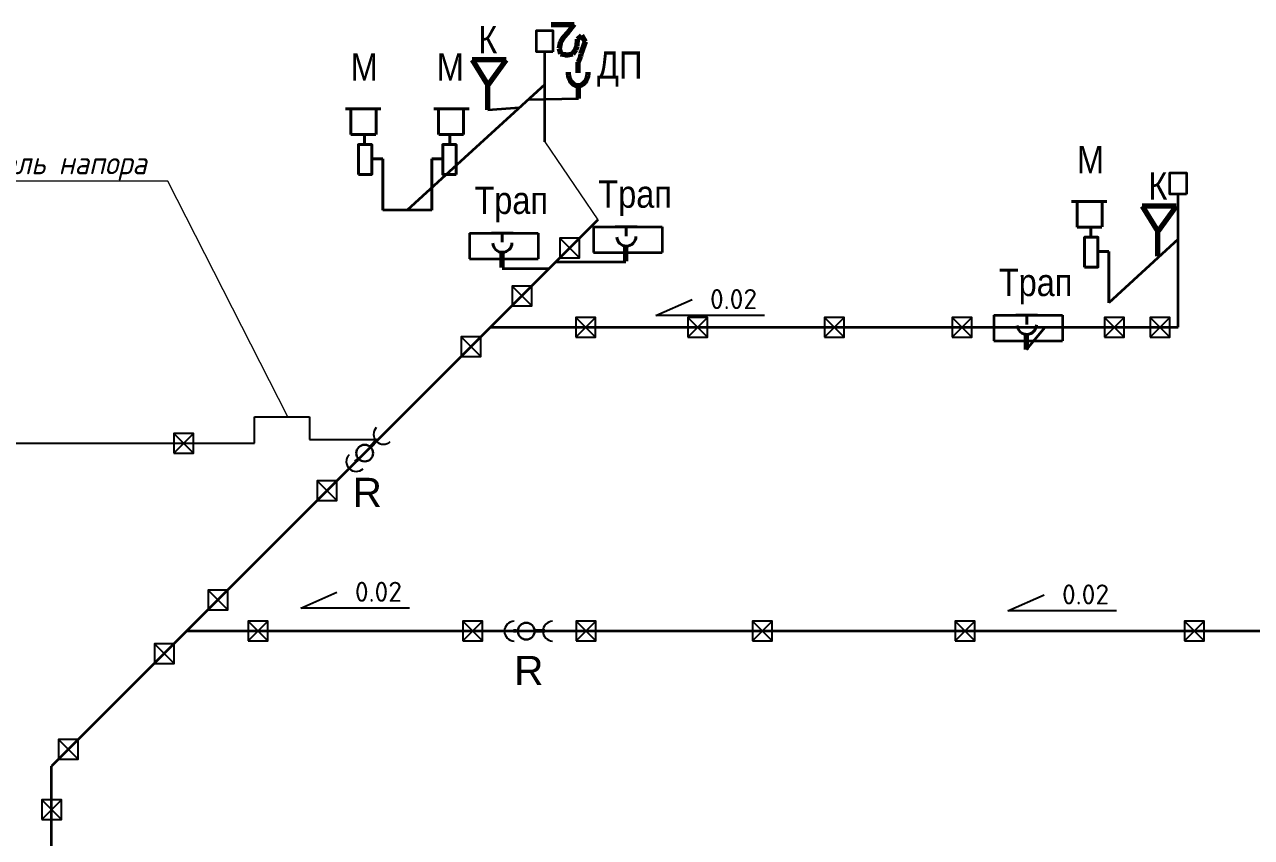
# Model space of a CAD drawing. Header units: millimetres. Extents: x -10178924 to 11692288, y -947381 to 58396.
# Drawn here: x -116144 to -102690, y 23847 to 32758 of the extents above; entities that cross this region are included whole.
import ezdxf
from ezdxf import colors
from ezdxf.entities.mleader import LeaderData, LeaderLine
from ezdxf.math import Vec2, Vec3

# ---------------------------------------------------------------- set-up
doc = ezdxf.new("R2010")
doc.units = ezdxf.units.MM
for name, color, linetype in [('!!!!!площадь', 210, 'Continuous'), ('_надписи канализация', 7, 'Continuous'), ('PDF _PDF _ЗАЛИВКА', 7, 'Continuous'), ('сети', 3, 'Continuous'), ('Текст', 7, 'Continuous')]:
    doc.layers.add(name, color=color, linetype=linetype)
for name, color, linetype, lineweight in [('_0', 7, 'Continuous', 25), ('PDF _Текст', 7, 'Continuous', 5), ('ВК_ К1', 24, 'Continuous', 35), ('К1ку', 244, 'Continuous', 35)]:
    doc.layers.add(name, color=color, linetype=linetype, lineweight=lineweight)
doc.styles.add('GOST 2.304', font='isocpeur.ttf')
doc.styles.add('ISOCPEUR', font='isocpeui.ttf', dxfattribs={"width": 0.9})
doc.styles.add('PDF ArialMT', font='arial.ttf')
doc.styles.add('STANDART2', font='arial.ttf')

# ---------------------------------------------------------------- blocks, each defined once
blk = doc.blocks.new('_None')

msp = doc.modelspace()

# ---------------------------------------------------------------- linework, layer by layer
at = {"color": 3, "lineweight": 70}
for p, q in [((-110369.1, 32758.3, -2956.2), (-110115.6, 32758.3, -2956.2)), ((-110115.6, 32758.3, -2956.2), (-110188.1, 32670.5, -2956.2)), ((-110265.6, 32567.1, -2956.2), (-110281.1, 32494.8, -2956.2)), ((-110234.6, 32618.8, -2956.2), (-110265.6, 32567.1, -2956.2)), ((-110188.1, 32670.5, -2956.2), (-110234.6, 32618.8, -2956.2)), ((-110084.6, 32525.8, -2956.2), (-110079.4, 32598.1, -2956.2)), ((-110079.4, 32598.1, -2956.2), (-110038.1, 32639.5, -2956.2)), ((-109996.7, 32567.1, -2956.2), (-110043.2, 32437.9, -2956.2)), ((-110038.1, 32639.5, -2956.2), (-109996.7, 32567.1, -2956.2)), ((-110281.1, 32494.8, -2956.2), (-110265.6, 32437.9, -2956.2)), ((-110265.6, 32437.9, -2956.2), (-110188.1, 32427.6, -2956.2)), ((-110219.1, 32427.6, -2956.2), (-110188.1, 32427.6, -2956.2)), ((-110188.1, 32427.6, -2956.2), (-110131.2, 32437.9, -2956.2)), ((-110131.2, 32437.9, -2956.2), (-110100.1, 32484.4, -2956.2)), ((-110100.1, 32484.4, -2956.2), (-110084.6, 32525.8, -2956.2)), ((-110043.2, 32437.9, -2956.2), (-110048.4, 32406.9, -2956.2)), ((-110048.4, 32406.9, -2956.2), (-110074.3, 32344.9, -2956.2)), ((-111063.3, 31822.6, -2956.2), (-111063.3, 32095, -2956.2)), ((-103715.9, 30218.5, -2956.2), (-103715.9, 30490.9, -2956.2))]:
    msp.add_line(p, q, dxfattribs=at)
at = {"color": 3, "lineweight": 70, "ltscale": 14.285714}
for p, q in [((-110068.6, 31949.1, -2956.2), (-110068.6, 32089, -2956.2)), ((-109548.9, 30163.1, -2956.2), (-109548.9, 30329.2, -2956.2)), ((-110907.4, 30095.1, -2956.2), (-110907.4, 30261.2, -2956.2)), ((-105157.6, 29194.6, -2956.2), (-105157.6, 29360.7, -2956.2))]:
    msp.add_line(p, q, dxfattribs=at)
at = {"color": 3, "lineweight": 40}
for p, q in [((-109527.8, 30539.9, -2956.2), (-109666, 30539.9, -2956.2)), ((-109666, 30539.9, -2956.2), (-109428, 30539.9, -2956.2)), ((-109546.3, 30440.2, -2956.2), (-109546.3, 30539.9, -2956.2)), ((-110886.3, 30471.9, -2956.2), (-111024.5, 30471.9, -2956.2)), ((-111024.5, 30471.9, -2956.2), (-110786.4, 30471.9, -2956.2)), ((-110904.8, 30372.2, -2956.2), (-110904.8, 30471.9, -2956.2)), ((-105136.4, 29571.4, -2956.2), (-105274.6, 29571.4, -2956.2)), ((-105274.6, 29571.4, -2956.2), (-105036.6, 29571.4, -2956.2)), ((-105155, 29471.7, -2956.2), (-105155, 29571.4, -2956.2))]:
    msp.add_line(p, q, dxfattribs=at)
for p, q in [((-110273.9, 30416.6, -2956.2), (-110058.2, 30201.1, -2956.2)), ((-110058.2, 30416.6, -2956.2), (-110273.9, 30201.1, -2956.2)), ((-110798.7, 29891.8, -2956.2), (-110583, 29676.3, -2956.2)), ((-110583, 29891.8, -2956.2), (-110798.7, 29676.3, -2956.2)), ((-109221.3, 29568.1, 2956.2), (-108824.3, 29743.4, 2956.2)), ((-110097.5, 29548.6, -2956.2), (-109881.9, 29333.1, -2956.2)), ((-109881.9, 29548.6, -2956.2), (-110097.5, 29333.1, -2956.2)), ((-108030.3, 29568.1, 2956.2), (-109221.3, 29568.1, 2956.2)), ((-108870.1, 29548.6, -2956.2), (-108654.5, 29333.1, -2956.2)), ((-108654.5, 29548.6, -2956.2), (-108870.1, 29333.1, -2956.2)), ((-107371.8, 29548.6, -2956.2), (-107156.2, 29333.1, -2956.2)), ((-107156.2, 29548.6, -2956.2), (-107371.8, 29333.1, -2956.2)), ((-105972.7, 29548.6, -2956.2), (-105757, 29333.1, -2956.2)), ((-105757, 29548.6, -2956.2), (-105972.7, 29333.1, -2956.2)), ((-104302.6, 29548.6, -2956.2), (-104087, 29333.1, -2956.2)), ((-104087, 29548.6, -2956.2), (-104302.6, 29333.1, -2956.2)), ((-103799.6, 29548.6, -2956.2), (-103584, 29333.1, -2956.2)), ((-103584, 29548.6, -2956.2), (-103799.6, 29333.1, -2956.2)), ((-111354.7, 29335.8, -2956.2), (-111139, 29120.3, -2956.2)), ((-111139, 29335.8, -2956.2), (-111354.7, 29120.3, -2956.2)), ((-113623.4, 28168.7), (-113623.4, 28457.5)), ((-113623.4, 28457.5), (-113018.1, 28457.5)), ((-113018.1, 28457.5), (-113018.1, 28210)), ((-114507.2, 28276.5), (-114291.6, 28061)), ((-114291.6, 28276.5), (-114507.2, 28061)), ((-113018.1, 28210), (-112264.9, 28210)), ((-112933.7, 27756.8, -2956.2), (-112718.1, 27541.3, -2956.2)), ((-112718.1, 27756.8, -2956.2), (-112933.7, 27541.3, -2956.2)), ((-114130.6, 26559.9, -2956.2), (-113915, 26344.4, -2956.2)), ((-113915, 26559.9, -2956.2), (-114130.6, 26344.4, -2956.2)), ((-113115.2, 26359.8), (-112718.2, 26535.1)), ((-105361.5, 26330.4, 2956.2), (-104964.5, 26505.8, 2956.2)), ((-111924.2, 26359.8), (-113115.2, 26359.8)), ((-104170.5, 26330.4, 2956.2), (-105361.5, 26330.4, 2956.2)), ((-113691.6, 26216.6, -2956.2), (-113475.9, 26001.1, -2956.2)), ((-113475.9, 26216.6, -2956.2), (-113691.6, 26001.1, -2956.2)), ((-111337.4, 26216.6, -2956.2), (-111121.8, 26001.1, -2956.2)), ((-111121.8, 26216.6, -2956.2), (-111337.4, 26001.1, -2956.2)), ((-110094.6, 26216.6, -2956.2), (-109879, 26001.1, -2956.2)), ((-109879, 26216.6, -2956.2), (-110094.6, 26001.1, -2956.2)), ((-108163, 26216.6, -2956.2), (-107947.4, 26001.1, -2956.2)), ((-107947.4, 26216.6, -2956.2), (-108163, 26001.1, -2956.2)), ((-105939.6, 26216.6, -2956.2), (-105724, 26001.1, -2956.2)), ((-105724, 26216.6, -2956.2), (-105939.6, 26001.1, -2956.2)), ((-103424.5, 26216.6, -2956.2), (-103208.9, 26001.1, -2956.2)), ((-103208.9, 26216.6, -2956.2), (-103424.5, 26001.1, -2956.2)), ((-114718.9, 25971.5, -2956.2), (-114503.3, 25756, -2956.2)), ((-114503.3, 25971.5, -2956.2), (-114718.9, 25756, -2956.2)), ((-115770, 24920.5, -2956.2), (-115554.3, 24705, -2956.2)), ((-115554.3, 24920.5, -2956.2), (-115770, 24705, -2956.2)), ((-115954.7, 24260.3, -2956.2), (-115739.1, 24044.8, -2956.2)), ((-115739.1, 24260.3, -2956.2), (-115954.7, 24044.8, -2956.2))]:
    msp.add_line(p, q)
at = {"elevation": -2956.2}
for points in [[(-110273.9, 30201.1), (-110058.2, 30201.1), (-110058.2, 30416.6), (-110273.9, 30416.6)], [(-110798.7, 29676.3), (-110583, 29676.3), (-110583, 29891.8), (-110798.7, 29891.8)], [(-110097.5, 29333.1), (-109881.9, 29333.1), (-109881.9, 29548.6), (-110097.5, 29548.6)], [(-108870.1, 29333.1), (-108654.5, 29333.1), (-108654.5, 29548.6), (-108870.1, 29548.6)], [(-107371.8, 29333.1), (-107156.2, 29333.1), (-107156.2, 29548.6), (-107371.8, 29548.6)], [(-105972.7, 29333.1), (-105757, 29333.1), (-105757, 29548.6), (-105972.7, 29548.6)], [(-104302.6, 29333.1), (-104087, 29333.1), (-104087, 29548.6), (-104302.6, 29548.6)], [(-103799.6, 29333.1), (-103584, 29333.1), (-103584, 29548.6), (-103799.6, 29548.6)], [(-111354.7, 29120.3), (-111139, 29120.3), (-111139, 29335.8), (-111354.7, 29335.8)], [(-112933.7, 27541.3), (-112718.1, 27541.3), (-112718.1, 27756.8), (-112933.7, 27756.8)], [(-114130.6, 26344.4), (-113915, 26344.4), (-113915, 26559.9), (-114130.6, 26559.9)], [(-113691.6, 26001.1), (-113475.9, 26001.1), (-113475.9, 26216.6), (-113691.6, 26216.6)], [(-111337.4, 26001.1), (-111121.8, 26001.1), (-111121.8, 26216.6), (-111337.4, 26216.6)], [(-110094.6, 26001.1), (-109879, 26001.1), (-109879, 26216.6), (-110094.6, 26216.6)], [(-108163, 26001.1), (-107947.4, 26001.1), (-107947.4, 26216.6), (-108163, 26216.6)], [(-105939.6, 26001.1), (-105724, 26001.1), (-105724, 26216.6), (-105939.6, 26216.6)], [(-103424.5, 26001.1), (-103208.9, 26001.1), (-103208.9, 26216.6), (-103424.5, 26216.6)], [(-114718.9, 25756), (-114503.3, 25756), (-114503.3, 25971.5), (-114718.9, 25971.5)], [(-115770, 24705), (-115554.3, 24705), (-115554.3, 24920.5), (-115770, 24920.5)], [(-115954.7, 24044.8), (-115739.1, 24044.8), (-115739.1, 24260.3), (-115954.7, 24260.3)]]:
    msp.add_lwpolyline(points, close=True, dxfattribs=at)
msp.add_lwpolyline([(-114507.2, 28061), (-114291.6, 28061), (-114291.6, 28276.5), (-114507.2, 28276.5)], close=True)
at = {"color": 3, "lineweight": 40}
for centre in [(-109544.9, 30433.9, -2956.2), (-110903.4, 30366, -2956.2), (-105153.5, 29465.5, -2956.2)]:
    msp.add_arc(centre, 104.5, 182.57828, 359.91751, dxfattribs=at)
at = {"color": 3, "lineweight": 70}
msp.add_ellipse((-110073.6, 32235.7, -2956.2), major_axis=(0, 146.8), ratio=0.7505329, start_param=1.5707963, end_param=4.712389, dxfattribs=at)
at = {"layer": '_0', "color": 219, "ltscale": 100, "true_color": 0x642165}
msp.add_line((-122812.7, 28168.7), (-113623.4, 28168.7), dxfattribs=at)
at = {"layer": 'PDF _PDF _ЗАЛИВКА', "lineweight": 50, "elevation": -2956.2}
for points in [[(-112357.8, 28122.9), (-112272.5, 28208.3)], [(-112516.9, 27963.9), (-112493.6, 27987.2)], [(-110783.6, 26113), (-110750.7, 26113)], [(-110558.7, 26113), (-110438, 26113)]]:
    msp.add_lwpolyline(points, dxfattribs=at)
at = {"layer": 'PDF _PDF _ЗАЛИВКА', "lineweight": 30}
for centre in [(-112414.1, 28060.9, -2956.2), (-110642.3, 26108.9, -2956.2)]:
    msp.add_circle(centre, 91.9, dxfattribs=at)
at = {"layer": 'PDF _PDF _ЗАЛИВКА', "lineweight": 25}
for centre, start, end in [((-112208.5, 28266.5, -2956.2), 136.34022, 313.67745), ((-112507.2, 27967.8, -2956.2), 136.34022, 313.67745), ((-110774, 26108.9, -2956.2), 91.34022, 268.67745), ((-110351.5, 26108.9, -2956.2), 91.34022, 268.67745)]:
    msp.add_arc(centre, 108.4, start, end, dxfattribs=at)
at = {"layer": 'ВК_ К1', "ltscale": 100}
for p, q in [((-110439.9, 32099.4, -2956.2), (-111947, 30723.6, -2956.2)), ((-109857.9, 30617.1, -2956.2), (-111984, 28490.9, -2956.2)), ((-103494, 30406.2, -2956.2), (-104254.6, 29708.3, -2956.2)), ((-111984, 28490.9, -2956.2), (-115846.9, 24628, -2956.2)), ((-97758.9, 26108.9, -2956.2), (-114366.1, 26108.9, -2956.2))]:
    msp.add_line(p, q, dxfattribs=at)
at = {"layer": 'ВК_ К1', "ltscale": 100, "elevation": -2956.2}
msp.add_lwpolyline([(-115846.9, 22031.4), (-115846.9, 24628)], dxfattribs=at)
at = {"layer": 'К1ку', "ltscale": 0.1}
for p, q in [((-110439.9, 31471.4, -2956.2), (-110439.9, 32457.4, -2956.2)), ((-110616.7, 31938, -2956.2), (-110068.6, 31949.1, -2956.2)), ((-111063.3, 31822.6, -2956.2), (-110715.8, 31847.5, -2956.2)), ((-103494, 29913.1, -2956.2), (-103494, 30899.2, -2956.2)), ((-111677.8, 30723.6, -2956.2), (-112216.2, 30723.6, -2956.2)), ((-109548.9, 30152.2, -2956.2), (-110322.7, 30152.2, -2956.2)), ((-110907.4, 30084.3, -2956.2), (-110390.7, 30084.3, -2956.2)), ((-103494, 29440.8, -2956.2), (-103494, 29913.1, -2956.2)), ((-111034.1, 29440.8, -2956.2), (-103494, 29440.8, -2956.2)), ((-105157.6, 29194.6, -2956.2), (-104952.8, 29440.8, -2956.2))]:
    msp.add_line(p, q, dxfattribs=at)
at = {"layer": 'К1ку', "color": 3, "lineweight": 40}
for p, q in [((-112624.2, 31834.4, -2956.2), (-112238, 31834.4, -2956.2)), ((-112564.3, 31551.6, -2956.2), (-112564.3, 31824.7, -2956.2)), ((-112287.9, 31554.7, -2956.2), (-112287.9, 31827.7, -2956.2)), ((-111269.7, 31834.4, -2956.2), (-111656, 31834.4, -2956.2)), ((-111606.1, 31554.7, -2956.2), (-111606.1, 31827.7, -2956.2)), ((-111329.7, 31551.6, -2956.2), (-111329.7, 31824.7, -2956.2)), ((-112564.3, 31551.6, -2956.2), (-112291.3, 31551.6, -2956.2)), ((-112414.8, 31436.1, -2956.2), (-112414.8, 31540.7, -2956.2)), ((-111329.7, 31551.6, -2956.2), (-111602.7, 31551.6, -2956.2)), ((-111479.2, 31436.1, -2956.2), (-111479.2, 31540.7, -2956.2)), ((-112216.2, 31285.4, -2956.2), (-112329.8, 31285.4, -2956.2)), ((-112216.2, 30723.6, -2956.2), (-112216.2, 31285.4, -2956.2)), ((-111677.8, 30723.6, -2956.2), (-111677.8, 31285.4, -2956.2)), ((-111677.8, 31285.4, -2956.2), (-111564.2, 31285.4, -2956.2)), ((-104662.7, 30819, -2956.2), (-104276.4, 30819, -2956.2)), ((-104602.7, 30536.3, -2956.2), (-104602.7, 30809.3, -2956.2)), ((-104326.3, 30539.3, -2956.2), (-104326.3, 30812.4, -2956.2)), ((-104602.7, 30536.3, -2956.2), (-104329.7, 30536.3, -2956.2)), ((-104453.2, 30420.8, -2956.2), (-104453.2, 30525.3, -2956.2)), ((-104254.6, 30270.1, -2956.2), (-104368.2, 30270.1, -2956.2)), ((-104254.6, 29708.3, -2956.2), (-104254.6, 30270.1, -2956.2))]:
    msp.add_line(p, q, dxfattribs=at)
at = {"layer": 'К1ку', "color": 18, "lineweight": 9, "ltscale": 0.1, "true_color": 0x000000}
msp.add_line((-110439.9, 31471.4, -2956.2), (-109857.9, 30617.1, -2956.2), dxfattribs=at)
at = {"layer": 'К1ку', "color": 7, "lineweight": 35, "ltscale": 33.333333}
for p, q in [((-109906.5, 30539.9, -2956.2), (-109906.5, 30258.2, -2956.2)), ((-109906.5, 30539.9, -2956.2), (-109153.4, 30539.9, -2956.2)), ((-109152.6, 30539.9, -2956.2), (-109152.6, 30258.2, -2956.2)), ((-111265, 30471.9, -2956.2), (-111265, 30190.2, -2956.2)), ((-111265, 30471.9, -2956.2), (-110511.9, 30471.9, -2956.2)), ((-110511.1, 30471.9, -2956.2), (-110511.1, 30190.2, -2956.2)), ((-111265, 30190.2, -2956.2), (-110511.9, 30190.2, -2956.2)), ((-109906.5, 30258.2, -2956.2), (-109153.4, 30258.2, -2956.2)), ((-105515.2, 29571.4, -2956.2), (-105515.2, 29289.7, -2956.2)), ((-105515.2, 29571.4, -2956.2), (-104762.1, 29571.4, -2956.2)), ((-104761.3, 29571.4, -2956.2), (-104761.3, 29289.7, -2956.2)), ((-105515.2, 29289.7, -2956.2), (-104762.1, 29289.7, -2956.2))]:
    msp.add_line(p, q, dxfattribs=at)
at = {"layer": 'К1ку', "ltscale": 0.1, "elevation": -2956.2}
for points in [[(-110349.3, 32457.4), (-110530.6, 32457.4), (-110530.6, 32691.4), (-110349.3, 32691.4)], [(-103403.3, 30899.2), (-103584.6, 30899.2), (-103584.6, 31133.2), (-103403.3, 31133.2)]]:
    msp.add_lwpolyline(points, close=True, dxfattribs=at)
at = {"layer": 'К1ку', "color": 3, "lineweight": 40, "elevation": -2956.2}
for points in [[(-112482.4, 31114.6), (-112335.8, 31114.6), (-112335.8, 31442.1), (-112482.4, 31442.1)], [(-111411.6, 31114.6), (-111558.2, 31114.6), (-111558.2, 31442.1), (-111411.6, 31442.1)], [(-104520.8, 30099.3), (-104374.2, 30099.3), (-104374.2, 30426.8), (-104520.8, 30426.8)]]:
    msp.add_lwpolyline(points, close=True, dxfattribs=at)
at = {"layer": 'сети', "color": 3, "lineweight": 70}
for p, q in [((-111236.3, 32371.5, -2956.2), (-111063.3, 32095, -2956.2)), ((-110862.6, 32371.5, -2956.2), (-111236.3, 32371.5, -2956.2)), ((-111063.3, 32095, -2956.2), (-110862.6, 32371.5, -2956.2)), ((-103889, 30767.4, -2956.2), (-103715.9, 30490.9, -2956.2)), ((-103515.2, 30767.4, -2956.2), (-103889, 30767.4, -2956.2)), ((-103715.9, 30490.9, -2956.2), (-103515.2, 30767.4, -2956.2))]:
    msp.add_line(p, q, dxfattribs=at)
at = {"layer": 'Текст', "color": 3, "lineweight": 70}
msp.add_line((-110074.1, 32230, -2956.2), (-110074.3, 32344.9, -2956.2), dxfattribs=at)

# ---------------------------------------------------------------- texts
at = {"layer": '!!!!!площадь', "color": 0, "char_height": 220, "attachment_point": 1, "style": 'GOST 2.304'}
for insert in [(-108627.8, 29858.8), (-112521.7, 26650.5, -2956.2), (-104768, 26621.2)]:
    msp.add_mtext('0.02', dxfattribs=dict(at, insert=insert))
at = {"layer": 'PDF _Текст', "char_height": 318.9, "attachment_point": 4, "style": 'PDF ArialMT'}
for insert in [(-112546.9, 27630.2), (-110775.2, 25678.2)]:
    msp.add_mtext('R', dxfattribs=dict(at, insert=insert))
at = {"layer": 'К1ку', "color": 0, "style": 'STANDART2', "width": 0.85}
for p in [(-112566.7, 32142.7, -2956.2), (-111623.5, 32142.7, -2956.2), (-104605.1, 31127.4, -2956.2)]:
    msp.add_text('М', height=300, dxfattribs=at).set_placement(p)
at = {"layer": 'Текст', "color": 0, "style": 'STANDART2', "width": 0.85}
for s, p in [('К', (-111168, 32443.8, -2956.2)), ('ДП', (-109866, 32163.9, -2956.2)), ('К', (-103820.6, 30839.7, -2956.2)), ('Трап', (-111210.5, 30682.1, -2956.2)), ('Трап', (-109852, 30750.1, -2956.2)), ('Трап', (-105460.7, 29781.6, -2956.2))]:
    msp.add_text(s, height=300, dxfattribs=at).set_placement(p)

# ---------------------------------------------------------------- leaders
at = {"layer": '_надписи канализация', "lineweight": -2}
ml = msp.add_multileader_mtext('Standard', dxfattribs=at)
ml.set_content('\\A1;Приямок{\\Fisocp3|c204; }800{\\fArial|b0|i0|c204|p34;х}800х800(h)\\P{\\fArial|b0|i0|c204|p34;с\\Fisocp3|c204; }насосом дренажным {\\A0;\\H0.91667x;ГНОМ 10-10Г\\A1;\\H1.09091x; \\PN=1,1 кВт \\P (1 раб)\\Fisocp3|c204; \\fISOCPEUR|b0|i0|c204|p34;(закрыть рифленым железом)}', color=256, style='ISOCPEUR')
ml.set_leader_properties(lineweight=13)
ml.set_arrow_properties(name='NONE')
ml.build(insert=Vec2(0, 0))
ml.multileader.update_dxf_attribs({"text_left_attachment_type": 6, "text_right_attachment_type": 6, "dogleg_length": 100, "arrow_head_size": 300, "scale": 100})
ctx = ml.context
ctx.base_point, ctx.scale, ctx.char_height, ctx.arrow_head_size, ctx.landing_gap_size, ctx.plane_origin = Vec3(-127561.8, 31466.1), 100, 250, 300, 0.09, Vec3(-127782.1, 30503.1)
ctx.left_attachment, ctx.right_attachment, ctx.text_align_type = 6, 6, 1
notes = []
notes.append((ctx, [(1, (1, 1, 0), (-122106.9, 31466.1), (-1, 0), 100, [(1, [(-120792.9, 28742.4)], 0, [])])]))
ctx.mtext.insert, ctx.mtext.width, ctx.mtext.alignment, ctx.mtext.flow_direction = Vec3(-125132, 31791.1), 5926.326, 2, 5
ml = msp.add_multileader_mtext('Standard', dxfattribs=at)
ml.set_content('\\A1;Гаситель напора', color=256, style='ISOCPEUR')
ml.set_leader_properties(lineweight=13)
ml.set_arrow_properties(name='NONE')
ml.build(insert=Vec2(0, 0))
ml.multileader.update_dxf_attribs({"text_left_attachment_type": 6, "text_right_attachment_type": 6, "dogleg_length": 100, "arrow_head_size": 300, "scale": 100})
ctx = ml.context
ctx.base_point, ctx.scale, ctx.char_height, ctx.arrow_head_size, ctx.landing_gap_size, ctx.plane_origin = Vec3(-117155.7, 31041.9), 100, 250, 300, 0.09, Vec3(-120246.9, 30078.8)
ctx.left_attachment, ctx.right_attachment, ctx.text_align_type = 6, 6, 1
notes.append((ctx, [(1, (1, 1, 0), (-114571.8, 31041.9), (-1, 0), 100, [(1, [(-113257.8, 28457.5)], 0, [])])]))
ctx.mtext.insert, ctx.mtext.width, ctx.mtext.alignment, ctx.mtext.flow_direction = Vec3(-115996.9, 31366.9), 5926.326, 2, 5
for ctx, leaders in notes:
    for number, flags, end, landing, length, lines in leaders:
        leader = LeaderData()
        leader.index, (leader.has_last_leader_line, leader.has_dogleg_vector, leader.attachment_direction) = number, flags
        leader.last_leader_point, leader.dogleg_vector, leader.dogleg_length = Vec3(end), Vec3(landing), length
        for number, points, colour, breaks in lines:
            line = LeaderLine()
            line.index, line.vertices, line.color, line.breaks = number, Vec3.list(points), colors.encode_raw_color(colour), breaks
            leader.lines.append(line)
        ctx.leaders.append(leader)

doc.saveas('drawing.dxf')
